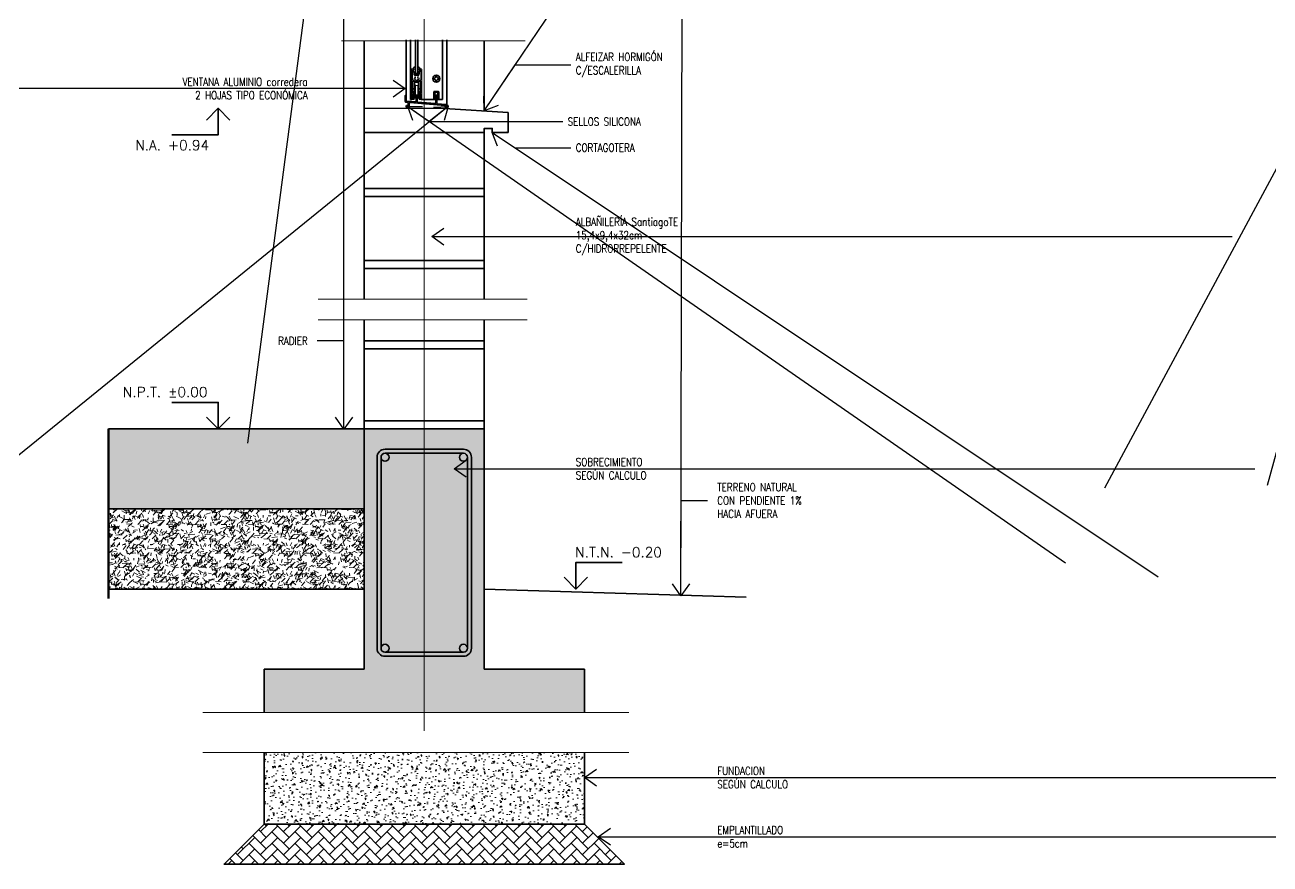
# Model space of a CAD drawing. Header units: metres. Extents: x 72 to 223, y -23 to 139.
# Drawn here: x 159.514 to 161.069, y 134.576 to 135.624 of the extents above; entities that cross this region are included whole.
import ezdxf

# ---------------------------------------------------------------- set-up
doc = ezdxf.new("R2010")
doc.units = ezdxf.units.M
doc.header["$LTSCALE"] = 5
doc.header["$MEASUREMENT"] = 0
doc.linetypes.add('HIDDEN', pattern=[0.375, 0.25, -0.125])
doc.layers.get('0').update_dxf_attribs({"color": 30})
for name, color, linetype, lineweight in [('A-ANNO-NOTE', 7, 'Continuous', 35), ('A-ANNO-SYMB', 3, 'Continuous', 18), ('A-DETL-MBND', 3, 'Continuous', 18), ('A-DETL-OTLN', 1, 'Continuous', 50), ('A-DETL-PATT', 8, 'Continuous', 18), ('A-ELEV-MBE1', 7, 'Continuous', 35), ('A-FLOR-OVHD', 3, 'HIDDEN', 18), ('A-WALL-FULL', 7, 'Continuous', 35), ('A-WALL-FULL-EXTR', 7, 'Continuous', 35)]:
    doc.layers.add(name, color=color, linetype=linetype, lineweight=lineweight)
doc.styles.add('E-ROMANS', font='romans.shx', dxfattribs={"width": 0.8})
doc.dimstyles.new('E-0005_TICK_18', dxfattribs={"dimscale": 0.001, "dimtxt": 9, "dimasz": 9, "dimexe": 4.5, "dimexo": 3, "dimgap": 4.5, "dimtad": 0, "dimdec": 0, "dimlfac": 1000, "dimzin": 0, "dimdsep": 46, "dimtxsty": 'E-ROMANS', "dimblk": 'OBLIQUE', "dimcen": 4.5, "dimclrd": 256, "dimclre": 256, "dimclrt": 256, "dimadec": 0, "dimazin": 0, "dimtfac": 1, "dimtdec": 0, "dimtmove": 1, "dimatfit": 3, "dimldrblk": 'OPEN90', "dimfxl": 1, "dimtfill": 1, "dimtolj": 1, "dimtzin": 0, "dimarcsym": 0})
pattern_1 = [(355.0000000000011, (339.7076950446196, 74.79357620524604), (0.01175533794048271, 0.01400946503457744), [0.001905, -0.020955]), (50.00000000000118, (339.7076950446196, 74.79357620524604), (0.0110177006537158, -0.01600178890082951), [0.001524, -0.016764]), (304.5490000000012, (339.7086746526766, 74.79474365621945), (0.02277302368291719, -0.001992215808413577), [0.001619, -0.017809]), (358.8158000000012, (339.711287147068, 74.78998410279763), (0.01619534128742657, 0.0221410243230474), [0.002857499999999998, -0.03143249999999997]), (308.3644000000012, (339.7126367593548, 74.79182918480603), (0.03428264324821824, -0.0007086144335220045), [0.002428499999999997, -0.02671349999999997]), (53.81600000000125, (339.711287147068, 74.78998410279763), (0.03428263853310615, -0.000708557201914992), [0.002285999999999999, -0.02514599999999999]), (24.00000000000127, (339.7121851726801, 74.79267817963395), (0.003489526803561793, 0.0179520551285145), [0.001904999999999999, -0.02095499999999998]), (79.00000000000126, (339.7121851726801, 74.79267817963395), (0.01739411931937564, -0.008653992652234172), [0.001523999999999999, -0.01676399999999998]), (333.5486000000012, (339.7124759632728, 74.79417417716664), (0.02088364560657941, 0.00929800396153909), [0.001619, -0.01780899999999999]), (7.500000000001224, (339.7076950446196, 74.79357620524604), (0.006197341367358824, -0.005760546906780906), [0, -0.01656079999999999, 0, -0.01701799999999999, 0, -0.0168275]), (37.50000000000124, (339.7076950446196, 74.79357620524604), (0.01180870002746928, -0.002358972731942228), [0, -0.009702799999999996, 0, -0.01617979999999999, 0, -0.006413499999999999]), (77.50000000000125, (339.7036898503895, 74.78957101101605), (0.009182619558271139, 0.009992786303251778), [0, -0.006350000000000001, 0, -0.019812, 0, -0.026289]), (87.5000000000013, (339.7018937991654, 74.78777495979185), (0.01227223928811123, 0.008676390441821943), [0, -0.008254999999999995, 0, -0.0131572, 0, -0.01866899999999999])]

# ---------------------------------------------------------------- blocks, each defined once
blk = doc.blocks.new('_Oblique')
at = {"color": 0, "linetype": 'ByBlock', "lineweight": -2}
blk.add_line((-0.5, -0.5), (0.5, 0.5), dxfattribs=at)
blk = doc.blocks.new('NIVEL DS')
for points in [[(0, 0), (0, 0.0658523979373058), (0.1162625308497809, 0.0658523979373058)], [(0.02935353699649568, 0.02935353699649568), (0, 0), (-0.02935353699649568, 0.02935353699649568)]]:
    blk.add_lwpolyline(points)
at = {"style": 'E-ROMANS'}
blk.add_attdef('NIVEL', (-7.275957614183426e-12, 0.07944050769401656), '', height=0.025, dxfattribs=at)

msp = doc.modelspace()

# ---------------------------------------------------------------- hatches: boundary and pattern name
at = {"layer": 'A-DETL-PATT'}
h = msp.add_hatch(color=256, dxfattribs=at)
edge = h.paths.add_edge_path()
edge.add_arc((159.9919019708942, 135.5216398056249), 0.001843048095963695, 0, 360)
h = msp.add_hatch(color=256, dxfattribs=at)
edge = h.paths.add_edge_path()
edge.add_arc((160.0406262843005, 135.5216398056249), 0.001843048095963695, 0, 360)
h = msp.add_hatch(dxfattribs=at)
h.set_pattern_fill('AR-CONC', color=256, scale=5e-05, angle=135.0000000000013, style=0)
h.set_pattern_definition([(355.0000000000011, (339.7076950446196, 74.79357620524604), (0.005877668970241356, 0.007004732517288719), [0.0009525, -0.0104775]), (50.00000000000118, (339.7076950446196, 74.79357620524604), (0.005508850326857898, -0.008000894450414757), [0.000762, -0.008381999999999999]), (304.5490000000012, (339.708184848648, 74.79415993073275), (0.01138651184145859, -0.0009961079042067886), [0.0008095000000000001, -0.008904500000000001]), (358.8158000000012, (339.7094910958438, 74.79178015402184), (0.008097670643713284, 0.0110705121615237), [0.001428749999999999, -0.01571624999999998]), (308.3644000000012, (339.7101659019872, 74.79270269502604), (0.01714132162410912, -0.0003543072167610023), [0.001214249999999998, -0.01335674999999999]), (53.81600000000125, (339.7094910958438, 74.79178015402184), (0.01714131926655307, -0.000354278600957496), [0.001142999999999999, -0.012573]), (24.00000000000127, (339.7099401086498, 74.79312719243998), (0.001744763401780896, 0.008976027564257251), [0.0009524999999999996, -0.01047749999999999]), (79.00000000000126, (339.7099401086498, 74.79312719243998), (0.008697059659687822, -0.004326996326117086), [0.0007619999999999995, -0.008381999999999992]), (333.5486000000012, (339.7100855039462, 74.79387519120633), (0.0104418228032897, 0.004649001980769545), [0.0008094999999999998, -0.008904499999999996]), (7.500000000001224, (339.7076950446196, 74.79357620524604), (0.003098670683679412, -0.002880273453390453), [0, -0.008280399999999997, 0, -0.008508999999999997, 0, -0.008413749999999998]), (37.50000000000124, (339.7076950446196, 74.79357620524604), (0.00590435001373464, -0.001179486365971114), [0, -0.004851399999999998, 0, -0.008089899999999997, 0, -0.00320675]), (77.50000000000125, (339.7056924475045, 74.79157360813105), (0.004591309779135569, 0.004996393151625889), [0, -0.003175, 0, -0.009906, 0, -0.0131445]), (87.5000000000013, (339.7047944218925, 74.79067558251896), (0.006136119644055615, 0.004338195220910971), [0, -0.004127499999999997, 0, -0.006578599999999998, 0, -0.009334499999999996])])
h.paths.add_polyline_path([(159.618255256595, 135.1193514409383), (159.6182552565949, 135.0193514409383), (159.9375837335299, 135.0193514409383), (159.9375837335299, 135.1193514409383)])
h = msp.add_hatch(dxfattribs=at)
h.set_pattern_fill('AR-CONC', color=256, scale=0.0001, angle=135.0000000000013, style=0)
h.set_pattern_definition(pattern_1)
h.paths.add_polyline_path([(159.93758373353, 134.8193514409383), (159.81258373353, 134.8193514409383), (159.81258373353, 134.765118512108), (160.21258373353, 134.765118512108), (160.2125837335299, 134.8193514409382), (160.08758373353, 134.8193514409382), (160.08758373353, 135.1193514409383), (160.0125837335299, 135.1193514409383), (159.9375837335299, 135.1193514409383)])
h = msp.add_hatch(dxfattribs=at)
h.set_pattern_fill('GRAVEL', color=256, scale=0.001, angle=135.0000000000013, style=0)
h.set_pattern_definition([(176.9872000000012, (339.7385871256761, 74.78854726181825), (-0.3053290288275214, 0.01796058877665832), [0.003417209999999995, -0.3383049999999994]), (220.0303000000012, (339.7351746283501, 74.78872686694066), (0.233486881048979, 0.1975661100570134), [0.00586405, -0.58054]), (272.4896000000012, (339.7306845002896, 74.78495515936982), (-0.01796083591411472, 0.3771708193866125), [0.004134819999999999, -0.4093469999999999]), (137.7263000000012, (339.7191897724546, 74.78244068765594), (0.3771705635087356, -0.341249695000487), [0.005340049999999995, -0.5286639999999995]), (112.1663000000011, (339.7152384597613, 74.78603279010434), (0.1257234532860424, -0.305329085609214), [0.005236339999999998, -0.5183979999999998]), (47.72630000000124, (339.7132628034146, 74.79088212840972), (-0.341249695000487, -0.3771705635087356), [0.005340049999999999, -0.5286639999999999]), (7.305800000001223, (339.716854905863, 74.79483344110301), (-0.4130917689701268, -0.05388184434796146), [0.007061939999999998, -0.699131]), (332.7447000000011, (339.7238595056375, 74.7957314667151), (0.5208552211018296, -0.2694075467402153), [0.006667199999999997, -0.6600529999999996]), (283.5704000000011, (339.7297864746774, 74.79267817963395), (0.08980224955132268, -0.3771705194633457), [0.005358129999999997, -0.5304549999999996]), (229.7636000000012, (339.7310437105344, 74.78746963108372), (0.1796051357880533, 0.2155258231623082), [0.006117129999999998, -0.2997389999999999]), (182.6026000000012, (339.7270923978411, 74.78279989790076), (-0.4130915310262339, -0.01796077575682244), [0.00791078, -0.7831679999999999]), (266.1859000000012, (339.7367910744518, 74.80040119989806), (-0.01796059792297416, -0.2334864132963076), [0.00270005, -0.267306]), (233.5308000000012, (339.7366114693294, 74.79770712306174), (0.1975651877405331, 0.2694074177290789), [0.005136819999999997, -0.5085459999999997]), (180, (339.7335581822483, 74.79357620524604), (-0.01796050000000039, 0.01796049999999961), [0.00359209, -0.0323289]), (201.8014000000012, (339.7344562078603, 74.79016370792004), (0.1257240460207539, 0.05388168204594448), [0.001934409999999999, -0.1915059999999999]), (113.1986000000012, (339.7326601566361, 74.78944528743037), (0.03592104659435716, -0.07184209627842524), [0.002735659999999999, -0.1340479999999999]), (14.03620000000126, (339.7315825259016, 74.79195975914425), (0.08980253231455176, 0.01796042736208648), [0.0044432, -0.143663]), (243.4349000000012, (339.7358930488397, 74.79303738987878), (0.01796055534535765, 0.05388152640722463), [0.003212869999999998, -0.07710899999999994]), (28.61050000000123, (339.7222430595357, 74.77902819032991), (0.2334866461648704, 0.1257237968653533), [0.004500880000000001, -0.445588]), (334.6538000000012, (339.726194372229, 74.78118345179897), (-0.2694072040526115, 0.1257235064980729), [0.00377599, -0.3738219999999999]), (111.8014000000012, (339.7394851512881, 74.78944528743037), (0.05388168204594448, -0.1257240460207539), [0.003868799999999999, -0.189572]), (61.38950000000124, (339.7380483103088, 74.79303738987878), (-0.125723796865343, -0.2334866461648759), [0.004500879999999996, -0.4455879999999998]), (65.55600000000123, (339.7111075419456, 74.79016370792004), (-0.05388169178224218, -0.1257236535793844), [0.004340349999999995, -0.2126769999999999]), (110.2249000000012, (339.7129035931698, 74.7941150206133), (0.1077631909918718, -0.287367894857323), [0.003636719999999997, -0.3600359999999997]), (338.1986000000012, (339.7217042441684, 74.8075854047949), (0.1257240460207563, -0.05388168204593895), [0.0038688, -0.189572]), (27.64600000000126, (339.7252963466169, 74.80614856381555), (-0.3053286123561685, -0.1616447311387358), [0.004257829999999996, -0.4215239999999997]), (335.5560000000012, (339.7129035931698, 74.79878475379627), (-0.1257236535793844, 0.05388169178224211), [0.002170179999999999, -0.2148479999999999]), (303.6901000000012, (339.7206266134339, 74.80650777406038), (0.05388139529102649, -0.08980224247375253), [0.00129515, -0.1282199999999999]), (239.0362000000013, (339.7213450339236, 74.80543014332585), (0.03592109343124168, 0.07184205574844103), [0.005236339999999998, -0.09949049999999997]), (218.9910000000011, (339.7186509570873, 74.80094001526533), (0.1975653278709276, 0.1616443872700595), [0.00485267, -0.480414]), (101.3099000000012, (339.7299660797998, 74.79357620524604), (0.01796047142740297, -0.05388150823382306), [0.00366324, -0.0879178]), (51.84280000000123, (339.7292476593101, 74.79716830769448), (0.2694076490191095, 0.3412500197446645), [0.006395569999999998, -0.6331599999999997]), (344.0546000000012, (339.7331989720034, 74.80219725112227), (-0.197565167808031, 0.0538814041085694), [0.00261508, -0.258894]), (315.0000000000012, (339.7357134437173, 74.80147883063259), (7.869128556871783e-16, -0.03592102448427661), [0.001524, -0.023876]), (284.7436000000012, (339.7188305622097, 74.80004198965321), (-0.05388162557892206, 0.1975654189910989), [0.003528669999999999, -0.3493389999999998]), (356.9872000000012, (339.7197285878218, 74.79662949232721), (0.3053290288275213, -0.0179605887766584), [0.006834429999999997, -0.3348879999999998]), (45.00000000000123, (339.7265535824738, 74.79627028208236), (0.03592102448427661, 7.869128556871783e-16), [0.006604, -0.018796]), (79.69520000000126, (339.7312233156567, 74.80094001526533), (-0.05388121358192502, -0.305328408878934), [0.004016099999999999, -0.397593]), (150.9454000000012, (339.7319417361464, 74.80489132795859), (-0.08980277817159536, 0.05388166205049855), [0.003698289999999998, -0.1812169999999999]), (197.3540000000013, (339.7287088439429, 74.80668737918282), (-0.52085484811885, -0.161644377359394), [0.006021449999999996, -0.5961249999999995]), (229.5739000000012, (339.7229614800254, 74.80489132795859), (-0.2155262875741401, -0.2514471382688259), [0.006370289999999997, -0.6306579999999997]), (229.5739000000012, (339.7229614800254, 74.80489132795859), (-0.2155262875741401, -0.2514471382688259), [0.006370289999999997, -0.6306579999999997])])
h.paths.add_polyline_path([(159.9375837335299, 135.0193514409383), (159.6182552565949, 135.0193514409383), (159.6182552565949, 134.9193514409383), (159.9375837335299, 134.9193514409382)])
h = msp.add_hatch(dxfattribs=at)
h.set_pattern_fill('AR-CONC', color=256, scale=0.0001, angle=135.0000000000013, style=0)
h.set_pattern_definition(pattern_1)
h.paths.add_polyline_path([(159.81258373353, 134.7151185121079), (159.81258373353, 134.6259346025174), (160.21258373353, 134.6259346025174), (160.21258373353, 134.715118512108)])
h = msp.add_hatch(dxfattribs=at)
h.set_pattern_fill('AR-HBONE', color=256, scale=0.0001, angle=1.246777435133699e-12, style=0)
h.set_pattern_definition([(135.0000000000012, (339.7076950446196, 74.79357620524604), (-3.147984489656099e-16, 0.01436840979371065), [0.03048, -0.01016]), (45.00000000000123, (339.7005108446195, 74.80076040524605), (-3.147984489656099e-16, 0.01436840979371065), [0.03048, -0.01016])])
h.paths.add_polyline_path([(160.26258373353, 134.5759346025175), (160.21258373353, 134.6259346025175), (159.8125837335299, 134.6259346025174), (159.76258373353, 134.5759346025175)])

# ---------------------------------------------------------------- linework, layer by layer
at = {"layer": 'A-ANNO-SYMB'}
msp.add_lwpolyline([(160.0125833555319, 137.5294958238604), (160.012583355532, 134.7422399058426)], dxfattribs=at)
at = {"layer": 'A-DETL-MBND'}
for p, q in [((160.0009952594756, 135.5353663043437), (160.0009952510344, 135.5485091614866)), ((160.00150074554, 135.5485091618112), (160.0009952510344, 135.5485091614866)), ((160.0015007539811, 135.5353663046684), (160.00150074554, 135.5485091618112)), ((160.004533721014, 135.5353663066163), (160.0045337125729, 135.5485091637592)), ((160.0050392070785, 135.5485091640838), (160.0045337125729, 135.5485091637592)), ((160.0050392155196, 135.535366306941), (160.0050392070785, 135.5485091640838)), ((160.0015007539811, 135.5353663046684), (160.0009952594756, 135.5353663043437)), ((160.0050392155196, 135.535366306941), (160.004533721014, 135.5353663066163))]:
    msp.add_line(p, q, dxfattribs=at)
msp.add_lwpolyline([(159.9994788766183, 135.5360508686411, 0.4142135623730952), (159.9999842697003, 135.5365562623723), (159.9999842690509, 135.5375673524822, 0.4142135623730924), (159.9994787742208, 135.538072846663), (159.9983666863086, 135.5380728459488, -0.414213562373093), (159.9978611914785, 135.5385783401296), (159.9978611822583, 135.5529343840857, -0.4142135623730956), (159.9983666764391, 135.5534398789158), (160.0076677753403, 135.5534398848895, -0.4142135623730945), (160.0081732701704, 135.5529343907087), (160.0081732793906, 135.5385783467526, -0.4142135623730935), (160.0076677852099, 135.5380728519225), (160.0065556972977, 135.5380728512082, 0.4142135623730924), (160.0060502031168, 135.5375673563781), (160.0060502037661, 135.5365562662682, 0.4142135623730952), (160.0065555974975, 135.5360508731862), (160.0065557996952, 135.5360508731863, 0.4142135623730952), (160.0070611927772, 135.5365562669175), (160.0070611927771, 135.5365564691153, -0.414213562373095), (160.0075665858591, 135.5370618628465), (160.0078699836613, 135.5370618630414, -0.4142135623730965), (160.0083754784914, 135.5365563688605), (160.0083754814133, 135.5320069183111, -0.4142135623730935), (160.0078699872326, 135.5315014234809), (160.0075665894304, 135.5315014232861, -0.414213562373095), (160.0070611956992, 135.5320068163681), (160.007061195699, 135.5320070185658, 0.4142135623730951), (160.0065558019678, 135.5325124116478), (160.0065555997701, 135.5325124116477, 0.4142135623730951), (160.0060502066879, 135.5320070179165), (160.0060502073373, 135.5309959278066, 0.4142135623730951), (160.0065557021675, 135.5304904336258), (160.0088809768928, 135.5304904351193, 0.4142135623730951), (160.0093864710737, 135.5309959299494), (160.0093864470491, 135.568402523356, 0.4142135623730982), (160.0088809522189, 135.5689080175368), (160.0067578752958, 135.5689080161733, 0.414213562373094), (160.006252381115, 135.5684025213431), (160.0062523812448, 135.5682003235409, 0.4142135623730951), (160.006757876075, 135.5676948293601), (160.007667766185, 135.5676948299444, -0.4142135623730954), (160.008173261015, 135.5671893357636), (160.0081732687418, 135.5551585665329, -0.4142135623730946), (160.007667774561, 135.5546530717027), (160.0063365962635, 135.5546530708478, -0.5336762876218492), (160.0058690787517, 135.5553507953579, 0.2998547756376338), (160.0052197342971, 135.5586814118002, 0.9999999999999998), (160.004353172833, 135.5578323573422, -2.379795897113253), (160.0016812733039, 135.5578323556262, 1), (160.0008147107493, 135.5586814089711, 0.2998547756376338), (160.0001653705731, 135.5553507916946, -0.533676287621849), (159.9996978539573, 135.5546530665839), (159.9983666756599, 135.554653065729, -0.4142135623730951), (159.9978611808297, 135.5551585599099), (159.9978611731029, 135.5671893291406, -0.4142135623730951), (159.9983666672838, 135.5676948239708), (159.9992765573937, 135.5676948245552, 0.4142135623730879), (159.9997820515745, 135.5682003193853), (159.9997820514447, 135.5684025171875, 0.4142135623731087), (159.9992765566145, 135.5689080113683), (159.9971534796915, 135.5689080100048, 0.414213562373094), (159.9966479855106, 135.5684025151746), (159.9966480095352, 135.530995921768, 0.4142135623730951), (159.9971535043653, 135.5304904275872), (159.9994787790905, 135.5304904290806, 0.4142135623730951), (159.9999842732714, 135.5309959239108), (159.999984272622, 135.5320070140206, 0.4142135623730951), (159.9994788788909, 135.5325124071026), (159.9994786766931, 135.5325124071025, 0.4142135623730951), (159.9989732836112, 135.5320070133713), (159.9989732836113, 135.5320068111735, -0.4142135623730951), (159.9984678905293, 135.5315014174423), (159.9981644927271, 135.5315014172475, -0.4142135623730951), (159.9976589978968, 135.5320069114283), (159.997658994975, 135.5365563619778, -0.4142135623730951), (159.9981644891558, 135.5370618568079), (159.998467886958, 135.5370618570028, -0.414213562373095), (159.9989732806892, 135.5365564639208), (159.9989732806893, 135.536556261723, 0.4142135623730951), (159.9994786744205, 135.536050868641)], format="xyb", close=True, dxfattribs=at)
for centre, start, end in [((160.0030172281976, 135.5498465755358), 221.40965890786, 318.5904146893184), ((160.0030172383565, 135.5340288928917), 41.40965890786004, 138.5904146893184)]:
    msp.add_arc(centre, 0.002021978021978025, start, end, dxfattribs=at)
at = {"layer": 'A-DETL-OTLN'}
msp.add_line((159.6182552565949, 134.9076398707723), (159.618255256595, 135.1193514409383), dxfattribs=at)
at = {"layer": 'A-ELEV-MBE1', "ltscale": 2.5}
for p, q in [((159.9375833555319, 135.6039526533355), (159.9375833555319, 135.5195258772794)), ((160.0875834784675, 135.5164868615647), (160.0875834222921, 135.6039526533355))]:
    msp.add_line(p, q, dxfattribs=at)
at = {"layer": 'A-ELEV-MBE1'}
for p, q in [((159.990177676943, 135.5355453681618), (159.990177676943, 135.6051276683945)), ((159.9954350456497, 135.5304904264835), (159.9954347205127, 135.6051276683945)), ((160.0352677900796, 135.5304904520663), (160.0352676883314, 135.6051276683945)), ((160.0406262843005, 135.5229059577252), (160.0406259370659, 135.6051276683945)), ((159.9980633893457, 135.5384772413584), (159.9980633801255, 135.5528332853144)), ((159.9984677754701, 135.5532376811786), (160.0075666765689, 135.5532376870224)), ((160.0004897566088, 135.5483849352244), (160.0004897546262, 135.5514718070773)), ((160.0004897627773, 135.53878053962), (160.0004897566088, 135.5483849352244)), ((160.0005908619233, 135.538399271117), (160.0005908573781, 135.5454761941939)), ((160.0009952529824, 135.5454761944536), (160.0005908573781, 135.5454761941939)), ((160.000995248807, 135.5519773019074), (160.0050392048511, 135.5519773045047)), ((160.0054436046308, 135.5454761973106), (160.0050392090264, 135.5454761970508)), ((160.005443609176, 135.5383992742336), (160.0054436046308, 135.5454761973106)), ((160.0055447016637, 135.548384938471), (160.0055446996811, 135.5514718103238)), ((160.0055447078321, 135.5387805428666), (160.0055447016637, 135.548384938471)), ((160.0079710724331, 135.5528332916777), (160.0079710816533, 135.5384772477217)), ((160.0258331155487, 135.5571552811717), (160.0237698117687, 135.5571552798465)), ((160.0258331163605, 135.555891544908), (160.0237698125805, 135.5558915435828)), ((160.0258331155487, 135.5571552811717), (160.0270534864559, 135.5583756536464)), ((160.0270534888352, 135.5546711740009), (160.0258331163605, 135.555891544908)), ((160.0270534856574, 135.5596189228392), (160.0270534864559, 135.5583756536464)), ((160.0270534888352, 135.5546711740009), (160.0270534896336, 135.553427904808)), ((160.0283172219211, 135.5596189236509), (160.0283172227196, 135.558375654458)), ((160.0283172227196, 135.558375654458), (160.0295375951943, 135.5571552835509)), ((160.0295375960059, 135.5558915472872), (160.0283172250988, 135.5546711748125)), ((160.0283172250988, 135.5546711748125), (160.0283172258974, 135.5534279056197)), ((160.0316008989743, 135.5571552848761), (160.0295375951943, 135.5571552835509)), ((160.0316008997859, 135.5558915486124), (160.0295375960059, 135.5558915472872)), ((159.9971535043653, 135.5304904275872), (159.9954348230466, 135.5304904264834)), ((160.000590858352, 135.5439597106774), (159.9980633858246, 135.5439597090541)), ((160.0005908609492, 135.5399157546334), (159.9980633884218, 135.5399157530101)), ((159.9999842685964, 135.5382750447899), (159.99846778508, 135.5382750438159)), ((160.0009952575276, 135.5383992713767), (160.0005908619233, 135.538399271117)), ((160.005443609176, 135.5383992742336), (160.0050392135716, 135.5383992739739)), ((160.0079710781322, 135.5439597154173), (160.0054436056048, 135.5439597137941)), ((160.0079710807294, 135.5399157593734), (160.005443608202, 135.5399157577502)), ((160.0075666861788, 135.5382750496597), (160.0060502026624, 135.5382750486858)), ((160.0256633944753, 135.5304904458979), (160.0088809768928, 135.5304904351193)), ((160.0246524054642, 135.5304904452485), (160.0246523992958, 135.540094840853)), ((160.0251578934766, 135.5406003356831), (160.0302128385315, 135.5406003389297)), ((160.0256633944753, 135.5304904458979), (160.0256633899301, 135.5375673689748)), ((160.029707345974, 135.537567371572), (160.0297073505192, 135.5304904484951)), ((160.0297073505192, 135.5304904484951), (160.0352677900796, 135.5304904520663)), ((160.0307183333618, 135.5400948447488), (160.0307183395302, 135.5304904491444))]:
    msp.add_line(p, q, dxfattribs=at)
for points in [[(159.9984677653737, 135.5689577764294), (159.9991754576815, 135.5689577768839, -0.4142135623730951), (159.9996809525115, 135.5684522827031), (159.9996809527053, 135.5681505537399, -0.4123288835230804), (159.9991787133716, 135.5676450693907), (159.9989336129176, 135.5676434910143, -0.04857289802351779), (160.0001657187268, 135.5613255590652, 0.3855982116465075), (160.0006687544621, 135.5608698648673), (160.0053656877732, 135.560869867884, 0.3855982116465274), (160.0058687229233, 135.561325562728, -0.048572898023518), (160.007100820617, 135.5676434962598), (160.006855720161, 135.5676450743213, -0.4123288835230661), (160.0063534801779, 135.5681505580253), (160.0063534799841, 135.5684522869886, -0.4142135623730951), (160.0068589741649, 135.5689577818187), (160.0075666664727, 135.5689577822733, 0.2989158783490563), (160.0045336981105, 135.5710273220348), (160.0045337033676, 135.5628420806788, -0.4245304367438947), (160.0035227149739, 135.5618808565991), (160.0025117259629, 135.5618808559497, -0.4245304367438916), (160.0015007363345, 135.5628420787309), (160.0015007310776, 135.5710273200869, 0.2989158783490458)], [(159.9978611957438, 135.5319372333194), (159.9978611927324, 135.5366260403464, -0.4142135623730952), (159.9980633904047, 135.5368282382784), (159.9984732897906, 135.5368282385417, -0.4142135623730948), (159.9986754877226, 135.5366260408694), (159.9986754907341, 135.5319372338424, -0.4142135623730951), (159.9984732930617, 135.5317350359104), (159.9980633936758, 135.5317350356471, -0.4142135623730952)], [(160.0081732836559, 135.5319372399424), (160.0081732806445, 135.5366260469694, 0.4142135623730952), (160.0079710827124, 135.5368282446417), (160.0075611833265, 135.5368282443785, 0.4142135623730948), (160.0073589856542, 135.5366260464464), (160.0073589886656, 135.5319372394195, 0.414213562373095), (160.0075611865977, 135.5317350417471), (160.0079710859835, 135.5317350420104, 0.4142135623730949)], [(160.0715837335299, 135.0838187546651), (160.0715837335299, 134.8453514409384, -0.4142135623730887), (160.0615837335299, 134.8353514409384), (159.96358373353, 134.8353514409384, -0.4142135623730238), (159.9535837335299, 134.8453514409384), (159.9535837335299, 135.0838187546651, -0.4142135623731277), (159.9635837335299, 135.0938187546652), (160.0615837335299, 135.0938187546652, -0.4142135623730301)], [(160.06658373353, 135.0838187546651), (160.06658373353, 134.8453514409384, -0.414213562373095), (160.0615837335299, 134.8403514409384), (159.96358373353, 134.8403514409384, -0.414213562373095), (159.9585837335299, 134.8453514409384), (159.9585837335299, 135.0838187546651, -0.4142135623731283), (159.9635837335299, 135.0888187546652), (160.0615837335299, 135.0888187546652, -0.414213562373095)]]:
    msp.add_lwpolyline(points, format="xyb", close=True, dxfattribs=at)
for centre, radius in [((160.0276853557774, 135.5565234142295), 0.00442307692307693), ((159.9635837335299, 135.0838187546652), 0.004999999999993454), ((160.06158373353, 135.0838187546652), 0.004999999999993454), ((159.9635837335299, 134.8453514409384), 0.004999999999993454), ((160.0615837335299, 134.8453514409384), 0.004999999999993454)]:
    msp.add_circle(centre, radius, dxfattribs=at)
for centre, radius, start, end in [((159.9984677757299, 135.5528332855742), 0.0004043956043956337, 90.00003679859549, 180.0000367985857), ((160.0009952491316, 135.5514718074019), 0.0005054945054945063, 90.00003679858898, 180.000036798589), ((160.0050392051757, 135.5514718099991), 0.0005054945054945063, 3.679858897665322e-05, 90.00003679858898), ((160.0075666768287, 135.552833291418), 0.0004043956043956337, 3.679859223354122e-05, 90.00003679858247), ((160.0237698120934, 135.556649785341), 0.0005054945054945063, 90.00003679858898, 178.1514651533622), ((160.0237698122558, 135.5563970380883), 0.0005054945054945063, 181.8486084438199, 270.000036798589), ((160.0276853557774, 135.5565234142295), 0.003159340659340664, 78.46307776577517, 101.5369958314029), ((160.0276853557774, 135.5565234142295), 0.003159340659340664, 258.4630777657752, 281.5369958314029), ((160.031600899299, 135.5566497903706), 0.0005054945054945063, 1.848608443819969, 90.00003679858898), ((160.0316008994613, 135.5563970431179), 0.0005054945054945063, 270.000036798589, 358.1514651533622), ((159.9984677847554, 135.5387805383214), 0.0005054945054945063, 180.000036798589, 270.000036798589), ((160.0000886017822, 135.5380050945222), 0.002275473282837971, 231.6093612687595, 326.5840812242442), ((160.0000917696769, 135.5390259818108), 0.003433428983628647, 245.6381680416942, 303.5224554085622), ((160.0001282273896, 135.5381360074348), 0.002862753284798166, 239.5050651194871, 310.5129320940757), ((159.9997702688998, 135.5403637358174), 0.005268645341474776, 258.0070340749209, 294.892461007626), ((159.9998313201933, 135.556777754712), 0.02221801529221034, 267.0179985192416, 275.5702295368666), ((160.01940349434, 134.8193556164622), 0.7151563368958832, 91.39541100989538, 91.66088656476563), ((160.0004072072972, 135.5117522578197), 0.02220303383076814, 85.91743193612324, 94.47330732694164), ((160.0002572679908, 135.5264112856252), 0.007286403971726194, 76.25982455119336, 102.5379531512504), ((159.9998994595942, 135.5281723982444), 0.005241906260897305, 67.15309988380287, 103.5030463226458), ((160.0001308244586, 135.5290424643638), 0.00419437733292184, 63.71983715795315, 110.3022627839388), ((160.0001695564061, 135.5295855836133), 0.003419194551412439, 57.87192794835417, 115.9103547631192), ((160.000088606565, 135.5305581820049), 0.002275473282837971, 33.4159923729321, 128.3907123284222), ((160.000079430379, 135.5421157859717), 0.007295407784277602, 259.2344273673411, 285.1651821602606), ((159.9999842682717, 135.5387805392954), 0.0005054945054945063, 270.000036798589, 3.679858897665322e-05), ((160.0059458698233, 135.5380050982841), 0.002275473282837971, 213.4159923729356, 308.3907123284222), ((160.0059427006173, 135.5390259855685), 0.003433428983628647, 236.4776181886189, 294.3619055554848), ((160.0059062440478, 135.5381360111458), 0.002862753284798166, 229.4871415031074, 300.4950084776983), ((160.0062641996761, 135.5403637399882), 0.005268645341474776, 245.1076125895559, 281.9930395222557), ((160.0059550359463, 135.5421157897453), 0.007295407784277602, 254.8348914369235, 280.765646229838), ((160.0062031272985, 135.5567777588043), 0.02221801529221034, 264.429844060312, 272.982075077934), ((159.9866319003802, 134.8193555954144), 0.7151563368958832, 88.33918703241628, 88.60466258728596), ((160.0056272980307, 135.5117522611723), 0.02220303383076814, 85.52676627023475, 94.08264166105528), ((160.0057772185073, 135.5264112891705), 0.007286403971726194, 77.46212044592733, 103.7402490459821), ((160.0059036586595, 135.5290424680715), 0.00419437733292184, 69.69781081324186, 116.2802364392249), ((160.0058649260145, 135.5295855872712), 0.003419194551412439, 64.0897188340598, 122.1281456488172), ((160.0059458746062, 135.5305581857667), 0.002275473282837971, 51.60936126875953, 146.5840812242443), ((160.0061350246415, 135.5281724022493), 0.005241906260897305, 76.4970272745284, 112.8469737133742), ((160.0060502023378, 135.5387805431913), 0.0005054945054945063, 180.000036798589, 270.000036798589), ((160.0075666858541, 135.5387805441652), 0.0005054945054945063, 270.000036798589, 323.1301391527808), ((160.0251578938013, 135.5400948411776), 0.0005054945054945063, 90.00003679858898, 180.000036798589), ((160.027685367952, 135.5375673702734), 0.002021978021978025, 3.679858897665322e-05, 180.000036798589), ((160.0302128388562, 135.5400948444241), 0.0005054945054945063, 3.679858897665322e-05, 90.00003679858898)]:
    msp.add_arc(centre, radius, start, end, dxfattribs=at)
at = {"layer": 'A-FLOR-OVHD'}
msp.add_line((159.9093135533317, 135.6039526533355), (160.1388642590325, 135.6039526533355), dxfattribs=at)
for points in [[(160.1413417919715, 135.2812278722559), (159.8800114605575, 135.2812278722559)], [(160.1413417919715, 135.2553928324845), (159.8800114605575, 135.2553928324845)], [(160.2681185210236, 134.765118512108), (159.7361345893344, 134.765118512108)], [(160.2681185210236, 134.715118512108), (159.7361345893344, 134.7151185121079)]]:
    msp.add_lwpolyline(points, dxfattribs=at)
at = {"layer": 'A-WALL-FULL'}
for p, q in [((160.08758373353, 134.8193514409383), (160.08758373353, 135.1193514409383)), ((160.08758373353, 134.9193514409383), (160.4146078273075, 134.9093514409383)), ((159.81258373353, 134.8193514409383), (159.81258373353, 134.765118512108)), ((159.93758373353, 134.8193514409383), (159.8125837335299, 134.8193514409383)), ((160.21258373353, 134.8193514409382), (160.08758373353, 134.8193514409383)), ((160.21258373353, 134.765118512108), (160.21258373353, 134.8193514409382)), ((159.81258373353, 134.7151185121079), (159.81258373353, 134.6259346025174)), ((160.21258373353, 134.6259346025174), (160.21258373353, 134.7151185121079)), ((159.81258373353, 134.6259346025174), (160.21258373353, 134.6259346025174))]:
    msp.add_line(p, q, dxfattribs=at)
for points in [[(160.08758373353, 135.1193514409383), (160.0125837335299, 135.1193514409383), (159.618255256595, 135.1193514409383)], [(159.9375837335299, 135.1193514409383), (159.93758373353, 134.8193514409383)], [(159.93758373353, 135.0193514409383), (159.6182552565949, 135.0193514409383)], [(159.93758373353, 134.9193514409383), (159.6182552565949, 134.9193514409383)], [(159.81258373353, 134.6259346025174), (159.76258373353, 134.5759346025175), (160.26258373353, 134.5759346025175), (160.21258373353, 134.6259346025174)]]:
    msp.add_lwpolyline(points, dxfattribs=at)
at = {"layer": 'A-WALL-FULL-EXTR'}
for p, q in [((159.9375833555319, 135.5195258772794), (159.9375833590479, 135.4895106963393)), ((160.1175834771111, 135.5145107162539), (160.0376860248537, 135.5195106698246)), ((160.1175834771111, 135.5145107162539), (160.1175834800397, 135.4895107162539)), ((159.9375833590462, 135.4895106963393), (160.087583495793, 135.4895107127396)), ((159.9375833555318, 135.4895106963393), (159.9375833555319, 135.2812278722558)), ((160.0875836295639, 135.2812278722558), (160.087583495793, 135.4895107127396)), ((160.0975834800396, 135.489510713911), (160.1175834800397, 135.4895107162539)), ((159.9375833555318, 135.2553928324845), (159.9375833555319, 135.1193514409383)), ((160.08758373353, 135.1193514409383), (160.0875836359864, 135.2553928324845))]:
    msp.add_line(p, q, dxfattribs=at)
for points in [[(160.0015007360099, 135.5633475732364), (160.0015006281889, 135.6051276683945)], [(160.0045335952218, 135.6051276683945), (160.0045337030429, 135.5633475751844)], [(160.0376860248537, 135.5195106698246), (159.9375833555319, 135.5195258772794)], [(160.0975834800396, 135.489510713911), (160.0975834800396, 135.494510713911), (160.0875834925817, 135.494510713911), (160.087583495793, 135.4895107127396)], [(160.0875836050788, 135.4193514409382), (159.9375832335032, 135.4193514409383)], [(160.0875836050788, 135.4093514409382), (159.9375832335033, 135.4093514409382)], [(160.0875836628819, 135.3293514409382), (159.9375832913063, 135.3293514409382)], [(160.0875836628819, 135.3193514409382), (159.9375832913063, 135.3193514409382)], [(160.0875837271074, 135.2293514409382), (159.9375833555319, 135.2293514409382)], [(160.0875837271074, 135.2193514409382), (159.9375833555318, 135.2193514409382)], [(160.0875837271075, 135.1293514409383), (159.9375833555319, 135.1293514409383)]]:
    msp.add_lwpolyline(points, dxfattribs=at)
msp.add_lwpolyline([(160.0045337030429, 135.5633475745513), (160.0045337030429, 135.5633475751843, -0.4142135623730984), (160.0040282088619, 135.5628420803542), (160.00200623084, 135.5628420790556, -0.4142135623730926), (160.0015007360099, 135.5633475732364), (160.0015007360099, 135.5633475732364)], format="xyb", dxfattribs=at)
msp.add_lwpolyline([(159.9926040583611, 135.5234135015884, 0.4142135623730951), (159.9931095531912, 135.5229080074076), (159.9934128498946, 135.5229080076024, 0.4142135623731091), (159.9939183440753, 135.5234135024325), (159.9939183421298, 135.5264427510523, -0.4400105308918335), (159.994467893061, 135.5269463223515), (160.038604058572, 135.5230849367815), (160.0386040586857, 135.5229080366267), (160.0403227400045, 135.5229080377305, 0.4142135623729072), (160.0406260365128, 135.5232113346286), (160.0406260364553, 135.5233009432501, 0.3888787318531745), (160.0397031602957, 135.52430808455), (160.0288039564689, 135.5252616342726, -0.3888787318529806), (160.0283425183893, 135.5257652049226), (160.0283425127976, 135.534471251711, -0.2982166266986869), (160.0286458092034, 135.5349345452728, 0.6643827427380231), (160.0286331712422, 135.53586644458, 0.1946005043014448), (160.0267375668466, 135.5358664433626, 0.66438274273784), (160.0267249300825, 135.5349345440391, -0.2982166266985472), (160.0270282270833, 135.5344712508669), (160.0270282325442, 135.5259686392565, -0.4400105308918311), (160.026478681613, 135.5254650679572), (160.0041358232148, 135.5274198003182, -0.3888787318529771), (160.003674385135, 135.5279233709681), (160.0036743809294, 135.5344712358678, -0.298216626698687), (160.0039776773353, 135.5349345294295, 0.664382742738023), (160.0039650393742, 135.5358664287367, 0.1946005043014448), (160.0020694349785, 135.5358664275193, 0.6643827427378401), (160.0020567982143, 135.5349345281958, -0.2982166266985471), (160.0023600952152, 135.5344712350236), (160.00236009929, 135.528126805302, -0.4400105308918458), (160.0018105483588, 135.5276232340028), (159.9906391191597, 135.5286006001833, -0.3888787318529908), (159.99017768108, 135.5291041708332), (159.990177676943, 135.5355453681618, 0.4142135623730826), (159.9896721821129, 135.5360508623427), (159.9893688854095, 135.5360508621479, 0.4142135623730951), (159.9888633912286, 135.5355453673178), (159.988863396139, 135.5278998490175, 0.3888787318529934), (159.9893248342188, 135.5273962783676), (159.992142618205, 135.5271497560362, -0.3888787318529934), (159.992604056285, 135.5266461853862)], format="xyb", close=True, dxfattribs=at)
for centre in [(159.9919019708942, 135.5216398056249), (160.0406262843005, 135.5216398056249)]:
    msp.add_circle(centre, 0.001843048095963695, dxfattribs=at)

# ---------------------------------------------------------------- block references
at = {"layer": 'A-ANNO-NOTE'}
ref = msp.add_blockref('NIVEL DS', (159.7552336961371, 135.5195258772794), dxfattribs=dict(at, xscale=0.5, yscale=0.5, zscale=0.5, rotation=180))
ref.add_attrib('NIVEL', 'N.A. +0.94', (159.6516622675694, 135.4673056234324), dxfattribs={"layer": '0', "height": 0.0125, "style": 'E-ROMANS'})
ref = msp.add_blockref('NIVEL DS', (159.7552336961372, 135.1193514409383), dxfattribs=dict(at, xscale=-0.5, yscale=0.5, zscale=0.5))
ref.add_attrib('NIVEL', 'N.P.T. %%p0.00', (159.6361860770932, 135.1590716947853), dxfattribs={"layer": '0', "height": 0.0125, "style": 'E-ROMANS'})
ref = msp.add_blockref('NIVEL DS', (160.2018519659523, 134.9193514409383), dxfattribs=dict(at, xscale=0.5, yscale=0.5, zscale=0.5))
ref.add_attrib('NIVEL', 'N.T.N. -0.20', (160.2012567278534, 134.9590716947853), dxfattribs={"layer": '0', "height": 0.0125, "style": 'E-ROMANS'})

# ---------------------------------------------------------------- texts
at = {"layer": 'A-ANNO-NOTE', "char_height": 0.01, "style": 'E-ROMANS'}
for s, insert, attachment_point in [('ALFEIZAR HORMIGÓN\\PC/ESCALERILLA', (160.2018515879544, 135.5736286071104), 4), ('VENTANA ALUMINIO corredera\\P2 HOJAS TIPO ECONÓMICA', (159.8670170165201, 135.5442453578193), 6), ('SELLOS SILICONA', (160.1917375648187, 135.5029013529223), 4), ('CORTAGOTERA', (160.2018515879545, 135.4704025372713), 4), ('ALBAÑILERÍA SantiagoTE\\P15,4x9,4x32cm\\PC/HIDRORREPELENTE', (160.2018515879544, 135.3594225019), 4), ('RADIER', (159.867017394518, 135.2292160200574), 6), ('SOBRECIMIENTO\\PSEGÚN CALCULO', (160.2018519659523, 135.0695836802611), 4), ('TERRENO NATURAL\\PCON PENDIENTE 1% \\PHACIA AFUERA', (160.3786184274569, 135.0297819304065), 4), ('FUNDACION\\PSEGÚN CALCULO', (160.3786184274569, 134.6838830404057), 4), ('EMPLANTILLADO\\Pe=5cm', (160.3786184274569, 134.6101063373094), 4)]:
    msp.add_mtext(s, dxfattribs=dict(at, insert=insert, attachment_point=attachment_point))

# ---------------------------------------------------------------- leaders
at = {"layer": 'A-ANNO-NOTE'}
for points in [[(160.0875834784675, 135.5164868615647), (160.1262183609006, 135.5736286071104), (160.1957146598861, 135.5736286071104)], [(159.9122120581115, 135.1187855305892), (159.9122120581114, 135.2292160200573), (159.8790033429742, 135.2292160200573)], [(159.9220522099644, 136.0928680355644), (159.9005275874703, 135.9291787997022), (159.8790029649763, 135.9291787997022)], [(161.3286142216325, 136.0133285606011), (161.2935033057578, 135.8844604673137), (161.2615899503435, 135.8844604673137)], [(161.3360849609306, 135.9257802305479), (161.2935033057578, 135.8466570233378), (161.2615899503435, 135.8466570233378)], [(160.3331672158722, 134.9109617035041), (160.3334237638634, 135.0297819304064), (160.3666324790007, 135.0297819304064)], [(159.9886748817773, 135.5442452457862), (159.8790029649763, 135.544245327871)], [(160.0424693323964, 135.5219925010143), (160.0189424331384, 135.5029013529223), (160.1856006367504, 135.5029013529223)], [(159.9919019708942, 135.5216398056249), (160.0189424331384, 135.5029013529223), (160.1856006367504, 135.5029013529223)], [(160.0975834800396, 135.489510713911), (160.1262183609007, 135.4704025372713), (160.1957146598861, 135.4704025372713)], [(160.0219028408451, 135.3594225019), (160.1262183609006, 135.3594225019), (160.1957146598861, 135.3594225019)], [(160.05008373353, 135.069583680261), (160.195715037884, 135.069583680261)], [(160.21258373353, 134.6838830404056), (160.3334237638634, 134.6838830404056), (160.3666324790007, 134.6838830404056)], [(160.2300590606891, 134.6101063373093), (160.3334237638635, 134.6101063373093), (160.3666324790007, 134.6101063373093)]]:
    msp.add_leader(points, dimstyle='E-0005_TICK_18', override={"dimscale": 0.01, "dimasz": 1.5, "dimtad": 0, "dimldrblk": 'Open90'}, dxfattribs=at)

doc.saveas('drawing.dxf')
